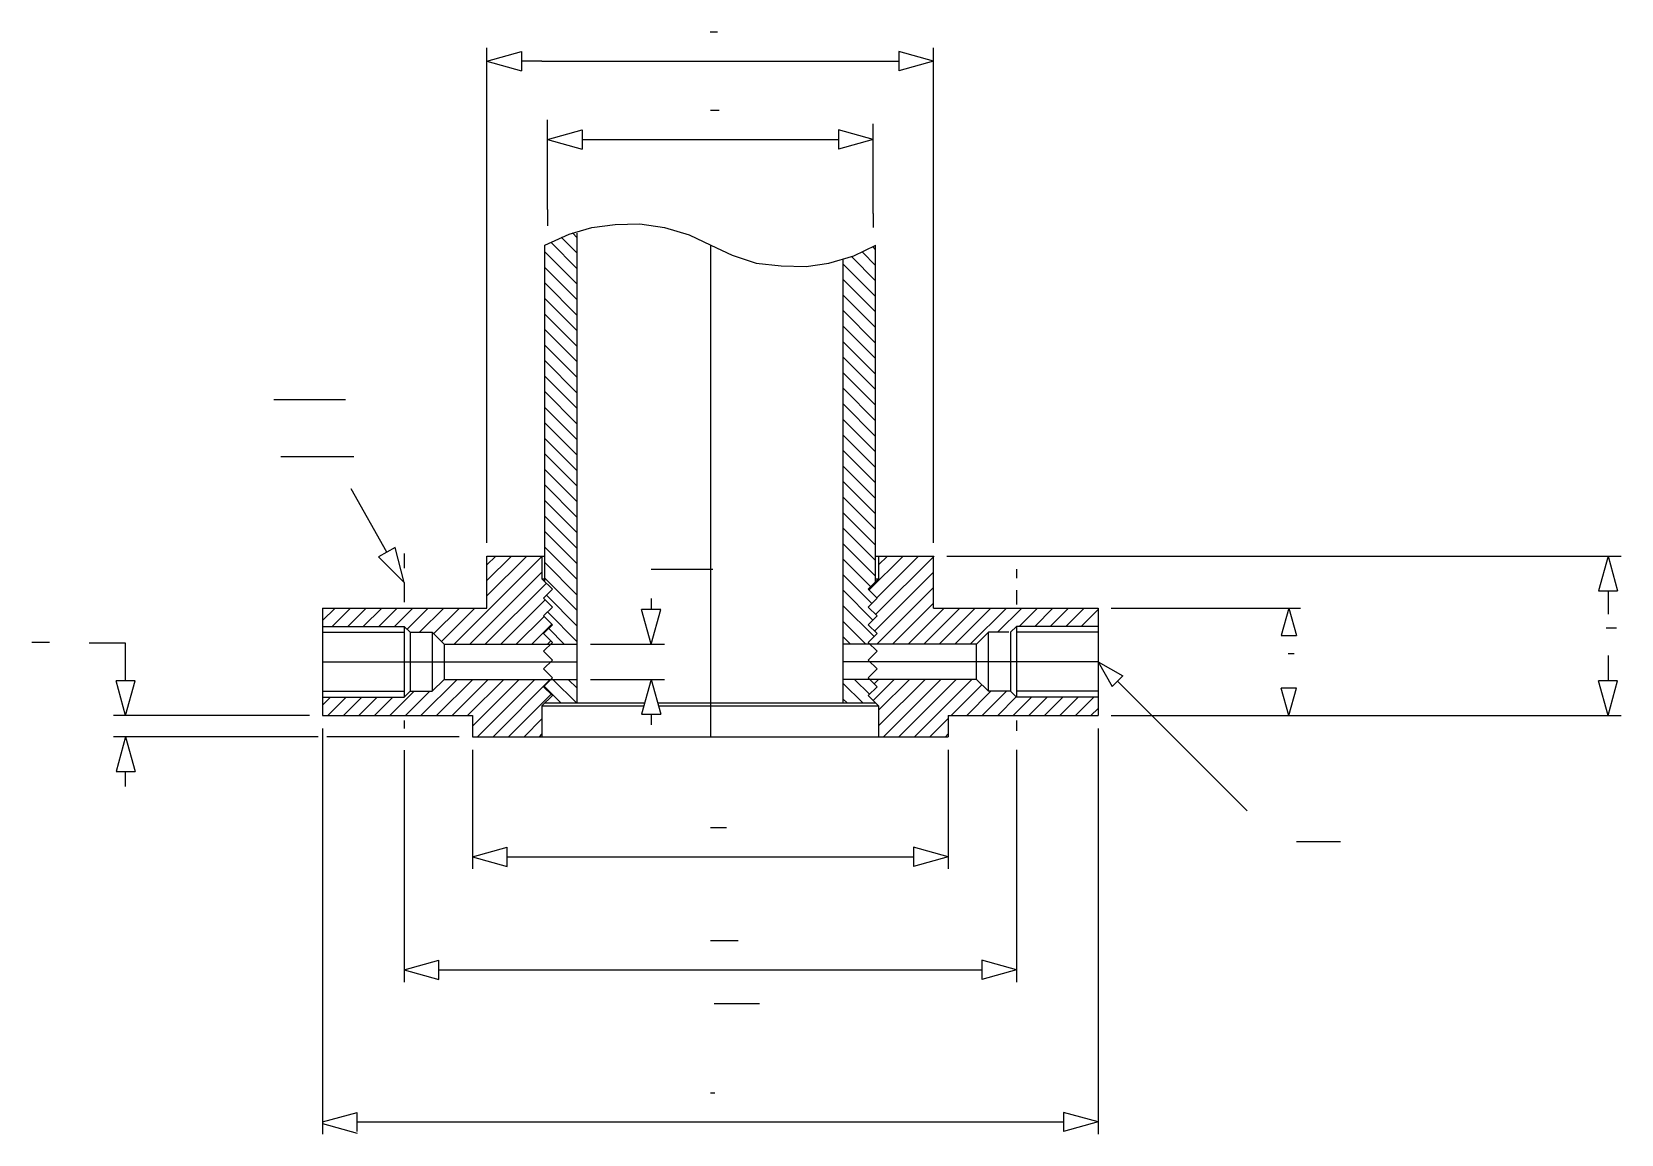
# Model space of a CAD drawing. Extents: x 395 to 1480, y 212 to 964.
import ezdxf

# ---------------------------------------------------------------- set-up
doc = ezdxf.new("R2010")
doc.units = 0
doc.header["$MEASUREMENT"] = 0
for name, color, linetype in [('-1', 7, 'CONTINUOUS'), ('1', 7, 'CONTINUOUS'), ('5', 7, 'CONTINUOUS')]:
    doc.layers.add(name, color=color, linetype=linetype)

msp = doc.modelspace()

# ---------------------------------------------------------------- linework, layer by layer
at = {"layer": '-1', "color": 5, "linetype": 'Continuous'}
for p, q in [((857.9, 964.1), (862.9, 964.1)), ((858.1, 910.6), (864.1, 910.6)), ((817.8, 597.4), (859.8, 597.4)), ((394.7, 547.6), (406.7, 547.6)), ((858.1, 421), (869.1, 421)), ((858.1, 343.8), (877.1, 343.8)), ((858.1, 240), (861.1, 240))]:
    msp.add_line(p, q, dxfattribs=at)
at = {"layer": '-1', "color": 3, "linetype": 'Continuous'}
for p, q in [((743, 944.1), (971, 944.1)), ((746.8, 842.9), (746.8, 904)), ((969.4, 840), (969.4, 901.3)), ((746.8, 890.6), (770.5, 897.2)), ((746.8, 890.6), (770.5, 884.1)), ((770.5, 897.2), (770.5, 884.1)), ((770.5, 890.6), (945.7, 890.6)), ((969.4, 890.6), (945.7, 897.2)), ((945.7, 897.2), (945.7, 884.1)), ((969.4, 890.6), (945.7, 884.1)), ((637.2, 608.9), (612.7, 652.1)), ((642.9, 612.2), (631.5, 605.7)), ((648.9, 588.3), (642.9, 612.2)), ((648.9, 588.3), (631.5, 605.7)), ((817.8, 577.3), (817.8, 569.9)), ((817.8, 546.1), (811.2, 569.9)), ((824.3, 569.9), (811.2, 569.9)), ((817.8, 546.1), (824.3, 569.9)), ((1131.9, 570.8), (1261.2, 570.8)), ((1253.2, 570.8), (1248, 552.1)), ((1253.2, 570.8), (1258.4, 552.1)), ((458.8, 546.9), (433.9, 546.9)), ((458.8, 521.2), (458.8, 546.9)), ((776.2, 546.1), (826.8, 546.1)), ((1248, 552.1), (1258.4, 552.1)), ((1122.9, 534.1), (1139.8, 524.6)), ((1122.9, 534.1), (1132.5, 517.2)), ((458.8, 497.5), (452.3, 521.2)), ((465.4, 521.2), (452.3, 521.2)), ((458.8, 497.5), (465.4, 521.2)), ((776.2, 522.1), (826.8, 522.1)), ((817.8, 522.1), (811.2, 498.4)), ((817.8, 522.1), (824.3, 498.4)), ((1132.5, 517.2), (1139.8, 524.6)), ((1224.7, 432.3), (1136.1, 520.9)), ((1253.2, 497.5), (1248, 516.2)), ((1258.4, 516.2), (1248, 516.2)), ((1253.2, 497.5), (1258.4, 516.2)), ((584.3, 497.5), (450.5, 497.5)), ((593.3, 488.5), (593.3, 211.7)), ((811.2, 498.4), (824.3, 498.4)), ((817.8, 498.4), (817.8, 491)), ((1122.9, 488.5), (1122.9, 211.7)), ((1131.9, 497.5), (1335.7, 497.5)), ((590.3, 483), (450.5, 483)), ((458.8, 483), (452.3, 459.2)), ((458.8, 483), (465.4, 459.2)), ((686.6, 483), (596.3, 483)), ((648.9, 473.7), (648.9, 315.5)), ((695.6, 474), (695.6, 392.7)), ((1020.6, 474), (1020.6, 392.7)), ((1067.2, 474.1), (1067.2, 315.5)), ((452.3, 459.2), (465.4, 459.2)), ((458.8, 449.1), (458.8, 459.2)), ((695.6, 401), (719.3, 407.5)), ((719.3, 394.4), (719.3, 407.5)), ((1020.6, 401), (996.9, 407.5)), ((996.9, 407.5), (996.9, 394.4)), ((695.6, 401), (719.3, 394.4)), ((719.3, 401), (996.9, 401)), ((1020.6, 401), (996.9, 394.4)), ((648.9, 323.8), (672.6, 330.4)), ((672.6, 317.3), (672.6, 330.4)), ((1067.2, 323.8), (1043.5, 330.4)), ((1043.5, 330.4), (1043.5, 317.3)), ((648.9, 323.8), (672.6, 317.3)), ((672.6, 323.8), (1043.5, 323.8)), ((1067.2, 323.8), (1043.5, 317.3)), ((593.3, 220), (617, 226.5)), ((593.3, 219), (617, 212.4)), ((617, 213.4), (617, 226.5)), ((617, 220), (1099.2, 220)), ((1122.9, 220), (1099.2, 226.5)), ((1099.2, 226.5), (1099.2, 213.4)), ((1122.9, 220), (1099.2, 213.4))]:
    msp.add_line(p, q, dxfattribs=at)
at = {"layer": '-1', "color": 2, "linetype": 'Continuous'}
for p, q in [((559.9, 713.2), (608.9, 713.2)), ((564.7, 674.3), (614.7, 674.3)), ((1258.4, 411.4), (1288.4, 411.4)), ((860.7, 300.8), (891.7, 300.8))]:
    msp.add_line(p, q, dxfattribs=at)
at = {"layer": '-1', "color": 7, "linetype": 'Continuous'}
for p, q in [((593.3, 570.8), (593.3, 497.5)), ((593.3, 570.8), (705.5, 570.8)), ((1010.6, 570.8), (1122.9, 570.8)), ((1122.9, 570.8), (1122.9, 497.5)), ((653.1, 554.3), (668.2, 554.3)), ((668.2, 554.3), (668.2, 514)), ((676.3, 546.1), (668.2, 554.3)), ((1048, 554.3), (1039.9, 546.1)), ((1061.9, 554.3), (1048, 554.3)), ((1048, 514), (1048, 554.3)), ((676.3, 546.1), (745.1, 546.1)), ((676.3, 546.1), (676.3, 522.1)), ((1039.9, 546.1), (971, 546.1)), ((1039.9, 522.1), (1039.9, 546.1)), ((668.2, 514), (676.3, 522.1)), ((676.3, 522.1), (745.1, 522.1)), ((1039.9, 522.1), (971, 522.1)), ((1039.9, 522.1), (1048, 514)), ((653.1, 514), (668.2, 514)), ((1063.1, 514), (1048, 514)), ((593.3, 497.5), (695.6, 497.5)), ((695.6, 497.5), (695.6, 483)), ((1020.6, 497.5), (1020.6, 483)), ((1020.6, 497.5), (1122.9, 497.5)), ((695.6, 483), (1020.6, 483))]:
    msp.add_line(p, q, dxfattribs=at)
at = {"layer": '-1', "color": 4, "linetype": 'Continuous'}
for p, q in [((593.3, 534.1), (745.1, 534.1)), ((1122.9, 534.1), (971, 534.1))]:
    msp.add_line(p, q, dxfattribs=at)
at = {"layer": '1', "color": 3, "linetype": 'Continuous'}
for p, q in [((705.5, 615.3), (705.5, 953.1)), ((705.5, 944.1), (729.2, 950.7)), ((729.2, 950.7), (729.2, 937.6)), ((1010.6, 944.1), (986.9, 950.7)), ((986.9, 950.7), (986.9, 937.6)), ((1010.6, 615.3), (1010.6, 953.1)), ((705.5, 944.1), (729.2, 937.6)), ((743, 944.1), (729.2, 944.1)), ((971, 944.1), (986.9, 944.1)), ((1010.6, 944.1), (986.9, 937.6)), ((746.8, 842.9), (746.8, 831.6)), ((969.4, 840), (969.4, 830.5)), ((1019.6, 606.3), (1480.2, 606.3)), ((1471.2, 606.3), (1464.6, 582.6)), ((1471.2, 606.3), (1477.7, 582.6)), ((1464.6, 582.6), (1477.7, 582.6)), ((1471.2, 582.6), (1471.2, 566.7)), ((1471.2, 538.3), (1471.2, 521.2)), ((1471.2, 497.5), (1464.6, 521.2)), ((1477.7, 521.2), (1464.6, 521.2)), ((1471.2, 497.5), (1477.7, 521.2)), ((1335.7, 497.5), (1480.2, 497.5))]:
    msp.add_line(p, q, dxfattribs=at)
at = {"layer": '1', "color": 4, "linetype": 'Continuous'}
for p, q in [((745.1, 818.4), (761.8, 826.1)), ((761.8, 826.1), (777.1, 830.5)), ((767.2, 823.6), (764, 826.9)), ((767.2, 506), (767.2, 826.7)), ((777.1, 830.5), (793, 832.7)), ((793, 832.7), (809.9, 833)), ((809.9, 833), (826.7, 830.5)), ((826.7, 830.5), (843.6, 825.6)), ((843.6, 825.6), (858.4, 818.4)), ((745.1, 588.7), (745.1, 818.4)), ((767.2, 802.4), (749.1, 820.6)), ((767.2, 813), (756.3, 823.9)), ((858.1, 818.4), (858.1, 483)), ((858.4, 818.4), (872.9, 811.6)), ((956.1, 811.3), (971.2, 818.4)), ((971, 815.3), (969, 817.3)), ((971, 588.7), (971, 818.4)), ((767.2, 791.8), (745.1, 813.9)), ((767.2, 781.2), (745.1, 803.3)), ((872.9, 811.6), (889.3, 806.3)), ((889.3, 806.3), (906.4, 804.3)), ((906.4, 804.3), (923.6, 804)), ((923.6, 804), (939, 806.3)), ((939, 806.3), (956.1, 811.3)), ((948.9, 506), (948.9, 808.9)), ((971, 783.5), (948.9, 805.6)), ((971, 794.1), (954.4, 810.8)), ((971, 804.7), (961.9, 813.8)), ((767.2, 770.6), (745.1, 792.7)), ((971, 772.9), (948.9, 795)), ((767.2, 760), (745.1, 782.1)), ((971, 762.3), (948.9, 784.4)), ((767.2, 749.4), (745.1, 771.5)), ((971, 751.7), (948.9, 773.8)), ((767.2, 738.8), (745.1, 760.9)), ((971, 741.1), (948.9, 763.2)), ((767.2, 728.2), (745.1, 750.3)), ((971, 730.5), (948.9, 752.6)), ((767.2, 717.5), (745.1, 739.7)), ((971, 719.9), (948.9, 742)), ((767.2, 706.9), (745.1, 729.1)), ((971, 709.3), (948.9, 731.4)), ((767.2, 696.3), (745.1, 718.5)), ((971, 698.6), (948.9, 720.8)), ((767.2, 685.7), (745.1, 707.8)), ((971, 688), (948.9, 710.2)), ((767.2, 675.1), (745.1, 697.2)), ((971, 677.4), (948.9, 699.5)), ((767.2, 664.5), (745.1, 686.6)), ((971, 666.8), (948.9, 688.9)), ((767.2, 653.9), (745.1, 676)), ((971, 656.2), (948.9, 678.3)), ((767.2, 643.3), (745.1, 665.4)), ((971, 645.6), (948.9, 667.7)), ((767.2, 632.7), (745.1, 654.8)), ((971, 635), (948.9, 657.1)), ((767.2, 622.1), (745.1, 644.2)), ((971, 624.4), (948.9, 646.5)), ((767.2, 611.5), (745.1, 633.6)), ((971, 613.8), (948.9, 635.9)), ((767.2, 600.9), (745.1, 623)), ((971, 603.2), (948.9, 625.3)), ((648.9, 608), (648.9, 598.1)), ((767.2, 590.3), (745.1, 612.4)), ((971, 592.6), (948.9, 614.7)), ((683.2, 546.1), (743.1, 606)), ((705.5, 589.7), (722.2, 606.3)), ((705.5, 600.3), (711.6, 606.3)), ((705.5, 579.1), (732.8, 606.3)), ((767.2, 579.7), (745.1, 601.8)), ((967.7, 585.3), (948.9, 604.1)), ((966.4, 583), (989.7, 606.3)), ((971, 566.4), (1010.9, 606.3)), ((971.7, 577.7), (1000.3, 606.3)), ((973, 600.3), (979.1, 606.3)), ((1067.2, 597.4), (1067.2, 591.3)), ((648.9, 588.3), (648.9, 574.8)), ((693.8, 546.1), (743.1, 595.4)), ((704.4, 546.1), (746.1, 587.8)), ((767.2, 569.1), (745.1, 591.2)), ((968.4, 574), (948.9, 593.5)), ((970.2, 555.1), (1010.6, 595.4)), ((715, 546.1), (745.3, 576.4)), ((767.2, 558.4), (746.2, 579.5)), ((969.1, 562.6), (948.9, 582.9)), ((971.9, 546.1), (1010.6, 584.8)), ((1067.2, 582.9), (1067.2, 573.3)), ((593.3, 562.3), (601.8, 570.8)), ((599.9, 558.3), (612.4, 570.8)), ((610.5, 558.3), (623, 570.8)), ((621.1, 558.3), (633.7, 570.8)), ((631.7, 558.3), (644.3, 570.8)), ((642.3, 558.3), (654.9, 570.8)), ((651, 556.4), (665.5, 570.8)), ((659.5, 554.3), (676.1, 570.8)), ((669.1, 553.3), (686.7, 570.8)), ((674.4, 548), (697.3, 570.8)), ((725.6, 546.1), (744.6, 565.1)), ((767.2, 547.8), (746.9, 568.2)), ((969.9, 551.3), (948.9, 572.3)), ((982.5, 546.1), (1010.6, 574.2)), ((993.2, 546.1), (1017.8, 570.8)), ((1003.8, 546.1), (1028.4, 570.8)), ((1014.4, 546.1), (1039, 570.8)), ((1025, 546.1), (1049.6, 570.8)), ((1035.6, 546.1), (1060.3, 570.8)), ((1054.3, 554.3), (1070.9, 570.8)), ((1069, 558.3), (1081.5, 570.8)), ((1079.6, 558.3), (1092.1, 570.8)), ((1090.1, 558.2), (1102.7, 570.8)), ((1100.8, 558.3), (1113.3, 570.8)), ((1111.4, 558.3), (1122.9, 569.8)), ((736.3, 546.1), (749.9, 559.8)), ((758.3, 546.1), (747.7, 556.8)), ((964.4, 546.1), (948.9, 561.7)), ((746.9, 546.1), (749.2, 548.4)), ((749.1, 546.1), (767.2, 546.1)), ((953.8, 546.1), (948.9, 551.1)), ((967.1, 546.1), (948.9, 546.1)), ((745.1, 534.1), (767.2, 534.1)), ((971, 534.1), (948.9, 534.1)), ((660.5, 497.5), (685.2, 522.1)), ((671.1, 497.5), (695.8, 522.1)), ((681.7, 497.5), (706.4, 522.1)), ((692.3, 497.5), (717, 522.1)), ((695.6, 490.1), (727.6, 522.1)), ((699, 483), (738.2, 522.1)), ((709.7, 483), (748.8, 522.1)), ((749.2, 522.1), (767.2, 522.1)), ((766.7, 506), (750.5, 522.1)), ((767.2, 516), (761.1, 522.1)), ((966.9, 522.1), (948.9, 522.1)), ((966.8, 512), (956.6, 522.1)), ((969.2, 507.8), (983.6, 522.1)), ((970, 519.1), (973, 522.1)), ((973, 501), (994.2, 522.1)), ((973, 490.3), (1004.8, 522.1)), ((976.3, 483), (1015.4, 522.1)), ((986.9, 483), (1026, 522.1)), ((997.5, 483), (1036.6, 522.1)), ((639.3, 497.5), (655.8, 514)), ((649.9, 497.5), (666.5, 514)), ((720.3, 483), (749.3, 512)), ((756.1, 506), (744.6, 517.5)), ((962.2, 506), (948.9, 519.2)), ((1022.6, 497.5), (1043.6, 518.5)), ((1033.2, 497.5), (1049.7, 514)), ((1043.8, 497.5), (1060.3, 514)), ((1086.2, 497.5), (1099, 510.3)), ((593.3, 504.5), (598.8, 510)), ((596.9, 497.5), (609.4, 510)), ((607.5, 497.5), (620, 510)), ((618.1, 497.5), (630.6, 510)), ((628.7, 497.5), (641.2, 510)), ((745.1, 506), (813.3, 506)), ((822.2, 506), (971, 506)), ((951.6, 506), (948.9, 508.6)), ((1054.4, 497.5), (1067, 510.1)), ((1065, 497.5), (1077.5, 510)), ((1075.6, 497.5), (1088.1, 510)), ((1096.8, 497.5), (1109.3, 510)), ((1107.4, 497.5), (1119.9, 510)), ((1118, 497.5), (1122.9, 502.3)), ((648.9, 494), (648.9, 488.5)), ((730.9, 483), (743.1, 495.2)), ((1008.1, 483), (1020.6, 495.5)), ((1067.2, 494), (1067.2, 486.9)), ((741.5, 483), (743.1, 484.6)), ((1018.7, 483), (1020.6, 484.9))]:
    msp.add_line(p, q, dxfattribs=at)
at = {"layer": '1', "color": 7, "linetype": 'Continuous'}
for p, q in [((705.5, 606.3), (745.1, 606.3)), ((705.5, 570.8), (705.5, 606.3)), ((743.1, 606.3), (743.1, 590.7)), ((971, 606.3), (1010.6, 606.3)), ((973, 606.3), (973, 590.7)), ((1010.6, 570.8), (1010.6, 606.3)), ((743.1, 590.7), (750.3, 583.6)), ((743.1, 590.7), (745.1, 590.7)), ((973, 590.7), (965.9, 583.6)), ((971, 590.7), (973, 590.7)), ((750.3, 583.6), (744.2, 577.5)), ((744.2, 577.5), (750.3, 571.5)), ((965.9, 583.6), (972, 577.5)), ((972, 577.5), (965.9, 571.5)), ((750.3, 571.5), (744.2, 565.5)), ((744.2, 565.5), (750.3, 559.4)), ((965.9, 571.5), (972, 565.5)), ((972, 565.5), (965.9, 559.4)), ((750.3, 559.4), (744.2, 553.4)), ((965.9, 559.4), (972, 553.4)), ((744.2, 553.4), (750.3, 547.3)), ((750.3, 547.3), (744.2, 541.3)), ((745.1, 546.1), (749.1, 546.1)), ((972, 553.4), (965.9, 547.3)), ((965.9, 547.3), (972, 541.3)), ((971, 546.1), (967.1, 546.1)), ((744.2, 541.3), (750.3, 535.3)), ((750.3, 535.3), (744.2, 529.2)), ((972, 541.3), (965.9, 535.3)), ((965.9, 535.3), (972, 529.2)), ((744.2, 529.2), (750.3, 523.2)), ((750.3, 523.2), (744.2, 517.1)), ((745.1, 522.1), (749.2, 522.1)), ((972, 529.2), (965.9, 523.2)), ((965.9, 523.2), (972, 517.1)), ((971, 522.1), (966.9, 522.1)), ((750.3, 511.1), (743.1, 504)), ((744.2, 517.1), (750.3, 511.1)), ((972, 517.1), (965.9, 511.1)), ((965.9, 511.1), (973, 504)), ((743.1, 504), (743.1, 483)), ((743.1, 504), (812.7, 504)), ((822.8, 504), (973, 504)), ((973, 504), (973, 483))]:
    msp.add_line(p, q, dxfattribs=at)
at = {"layer": '5', "color": 7, "linetype": 'Continuous'}
for p, q in [((593.3, 558.3), (649.1, 558.3)), ((593.3, 554.3), (649.1, 554.3)), ((649.1, 558.3), (649.1, 510)), ((653.1, 554.3), (649.1, 558.3)), ((653.1, 554.3), (653.1, 514)), ((1063.1, 554.3), (1067.1, 558.3)), ((1063.1, 554.3), (1063.1, 514)), ((1122.8, 558.3), (1067.1, 558.3)), ((1067.1, 558.3), (1067.1, 510)), ((1122.8, 554.3), (1067.1, 554.3)), ((593.3, 514), (649.1, 514)), ((653.1, 514), (649.1, 510)), ((1063.1, 514), (1067.1, 510)), ((1122.8, 514), (1067.1, 514)), ((593.3, 510), (649.1, 510)), ((1122.8, 510), (1067.1, 510))]:
    msp.add_line(p, q, dxfattribs=at)
at = {"layer": '5', "color": 5, "linetype": 'Continuous'}
for p, q in [((1469.9, 557.2), (1476.9, 557.2)), ((1252.7, 539.7), (1256.7, 539.7))]:
    msp.add_line(p, q, dxfattribs=at)

doc.saveas('drawing.dxf')
